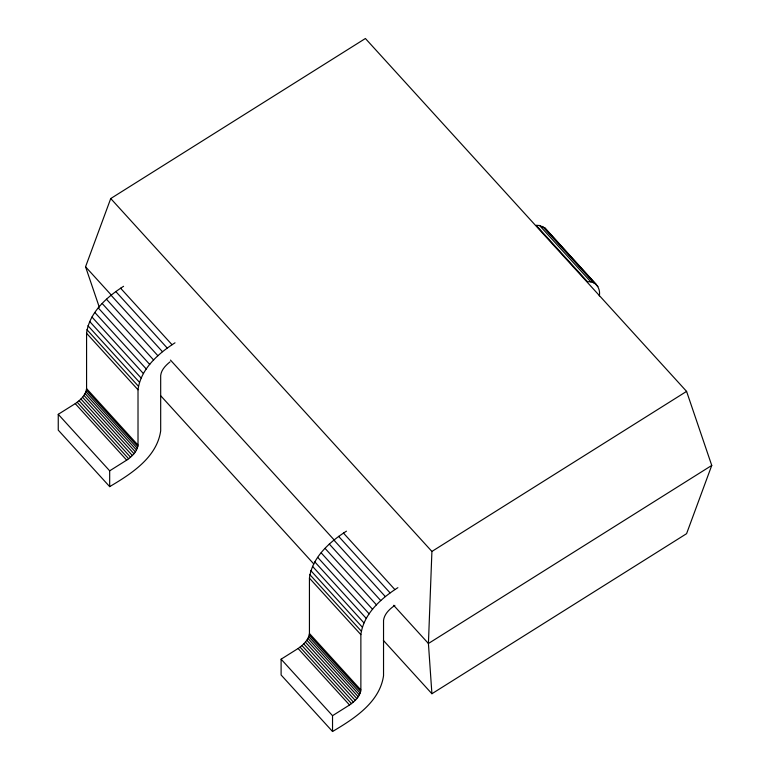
<?xml version="1.0" encoding="UTF-8"?>
<svg xmlns="http://www.w3.org/2000/svg" width="770" height="770" viewBox="0 0 770 770"><rect width="100%" height="100%" fill="white"/><g stroke="black" fill="none" stroke-linecap="round" stroke-linejoin="round"><path stroke-width="1.16" d="M110.736 198.544L431.912 551.445L428.418 643.508L431.912 693.731L686.58 533.677L711.75 465.436L686.58 391.391L365.404 38.5L110.736 198.544L85.557 266.786L99.291 307.182M170.045 361.861C165.762 365.327 161.286 369.783 160.68 375.539L160.68 430.863C156.849 457.601 130.977 474.022 109.677 486.63L58.251 430.122L58.251 414.318L75.248 403.634C80.407 400.082 85.768 395.145 86.577 388.609L86.577 333.275C89.282 312.476 106.818 297.018 123.585 286.305M109.677 486.63L109.677 470.826L126.675 460.142C131.834 456.591 137.195 451.653 138.013 445.118L138.013 389.784C140.708 368.984 158.245 353.526 175.011 342.814M394.866 605.374C389.707 608.926 384.346 613.863 383.537 620.399L383.537 675.733C379.706 702.461 353.834 718.882 332.534 731.5L281.108 674.992L281.108 659.187L298.106 648.504C303.264 644.952 308.626 640.005 309.434 633.469L309.434 578.135C312.139 557.345 329.675 541.878 346.442 531.165M332.534 731.5L332.534 715.686L349.532 705.002C354.691 701.46 360.052 696.513 360.87 689.978L360.87 634.644C363.565 613.854 381.102 598.386 397.869 587.674M431.912 551.445L686.58 391.391M711.75 465.436L428.418 643.508L393.643 605.297M596.23 284.409L544.804 227.901L539.568 225.514L536.141 225.273L587.568 281.781C595.624 280.684 600.898 288.567 599.301 295.94M586.673 274.159L544.804 227.901M588.28 275.92L597.924 286.517M542.475 226.399L593.911 282.908M539.568 225.514L591.004 282.022M120.582 288.192L172.008 344.7M343.439 533.052L394.866 589.56M115.741 291.474L167.167 347.982M338.598 536.334L390.024 592.842M85.557 266.786L111.438 295.218M170.468 360.081L334.613 540.444M111.005 295.17L162.431 351.678M333.862 540.04L385.289 596.548M106.453 299.212L157.888 355.721M329.31 544.072L380.746 600.581M102.198 303.505L153.625 360.014M325.056 548.375L376.482 604.883M98.319 307.971L149.746 364.48M321.177 552.841L372.603 609.349M94.883 312.524L146.31 369.032M317.74 557.393L369.167 613.892M91.977 317.057L143.403 373.565M314.834 561.927L366.26 618.435M160.892 395.944L313.794 563.948M383.373 640.39L431.912 693.731M89.657 321.494L141.083 377.993M312.514 566.354L363.94 622.863M87.953 325.729L139.389 382.228M310.811 570.589L362.247 627.098M86.923 329.675L138.359 386.184M309.781 574.545L361.217 631.053M86.577 333.275L138.013 389.784M309.434 578.135L360.87 634.644M86.577 388.609L138.013 445.118M309.434 633.469L360.87 689.978M86.413 390.082L137.84 446.59M309.261 634.952L360.697 691.46M85.894 391.738L137.329 448.246M308.751 636.607L360.187 693.115M85.066 393.508L136.492 450.017M307.923 638.378L359.349 694.887M83.93 395.356L135.356 451.865M306.787 640.216L358.214 696.725M82.534 397.204L133.961 453.713M305.392 642.074L356.818 698.582M80.917 399.014L132.344 455.522M303.775 643.874L355.201 700.382M79.127 400.718L130.553 457.226M301.984 645.587L353.411 702.096M77.212 402.277L128.648 458.785M300.069 647.147L351.505 703.645M75.248 403.634L126.675 460.142M298.106 648.504L349.532 705.002M58.251 414.318L109.677 470.826M281.108 659.187L332.534 715.686"/></g></svg>
